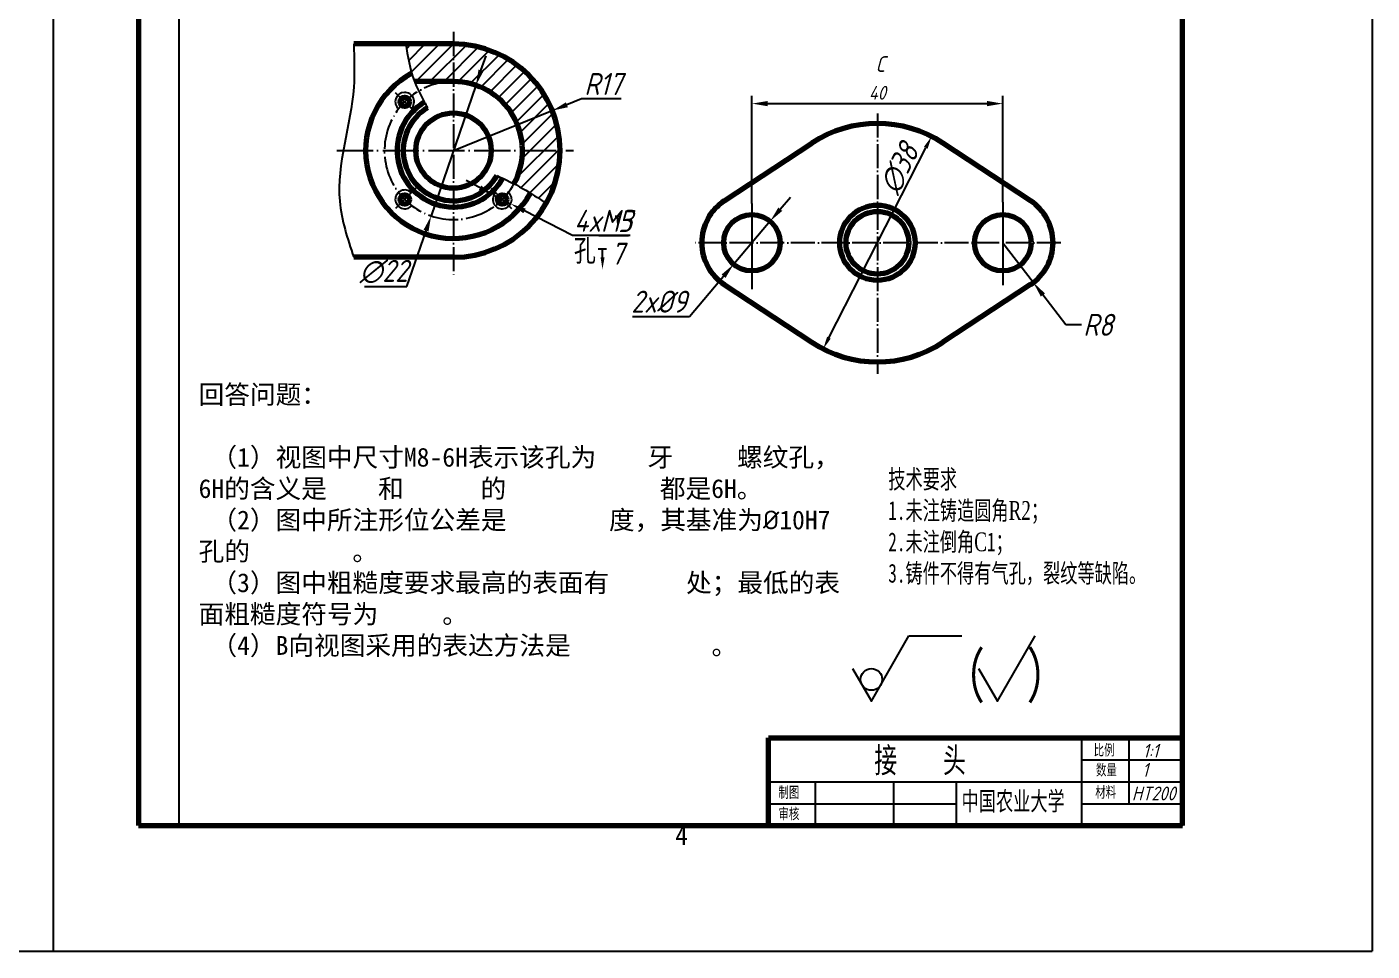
# Model space of a CAD drawing. Header units: millimetres. Extents: x 0 to 420, y 0 to 594.
# Drawn here: x 206 to 420.5, y 0 to 147.3 of the extents above; entities that cross this region are included whole.
import ezdxf

# ---------------------------------------------------------------- set-up
doc = ezdxf.new("R2010")
doc.units = ezdxf.units.MM
doc.header["$LTSCALE"] = 0.2
doc.linetypes.add('ACAD_ISO04W100', pattern=[30, 24, -3, 0, -3])
doc.layers.get('0').update_dxf_attribs({"lineweight": 70})
doc.layers.add('图框', color=130, linetype='Continuous', plot=False)
doc.layers.add('点画线', color=7, linetype='ACAD_ISO04W100', lineweight=25)
doc.layers.add('细实线', color=7, linetype='Continuous', lineweight=25)
doc.styles.add('song', font='', dxfattribs={"width": 0.7, "oblique": 15})
doc.styles.add('仿宋字、数字', font='', dxfattribs={"width": 0.67, "height": 3})
doc.styles.add('尺寸35', font='gbeitc.shx', dxfattribs={"height": 3.5})
doc.styles.add('尺寸文字', font='gbeitc.shx')
doc.styles.add('题目文本', font='', dxfattribs={"height": 3})
doc.styles.get('song').set_extended_font_data('SimSun')
doc.styles.get('仿宋字、数字').set_extended_font_data('FangSong')
doc.styles.get('题目文本').set_extended_font_data('SimSun')
doc.dimstyles.new('副本ISO-25', dxfattribs={"dimtxt": 2.2, "dimasz": 2.5, "dimexe": 1.25, "dimexo": 0, "dimtad": 1, "dimdec": 0, "dimdsep": 46, "dimtxsty": '尺寸文字', "dimcen": 2.5, "dimadec": 0, "dimazin": 0, "dimtfac": 1, "dimtdec": 0, "dimtmove": 0, "dimatfit": 3, "dimfxl": 1, "dimarcsym": 0})
doc.dimstyles.new('副本ISO-25$3', dxfattribs={"dimtxt": 3.5, "dimasz": 2.5, "dimexe": 1.25, "dimexo": 0, "dimtad": 1, "dimtoh": 1, "dimdec": 0, "dimtxsty": '尺寸文字', "dimcen": 2.5, "dimadec": 0, "dimazin": 0, "dimtfac": 1, "dimtdec": 0, "dimtmove": 0, "dimatfit": 3, "dimfxl": 1, "dimarcsym": 0})
doc.dimstyles.new('副本ISO-25$4', dxfattribs={"dimtxt": 3.5, "dimasz": 2.5, "dimexe": 1.25, "dimexo": 0, "dimtad": 1, "dimtih": 1, "dimtoh": 1, "dimdec": 0, "dimtxsty": '尺寸文字', "dimcen": 2.5, "dimadec": 0, "dimazin": 0, "dimtfac": 1, "dimtdec": 0, "dimtmove": 0, "dimatfit": 3, "dimfxl": 1, "dimarcsym": 0})
doc.dimstyles.new('图中尺寸$3', dxfattribs={"dimtxt": 2.5, "dimasz": 2, "dimexe": 1.5, "dimexo": 0, "dimgap": 0.5, "dimtad": 3, "dimtoh": 1, "dimdec": 0, "dimdsep": 46, "dimtxsty": '尺寸35', "dimcen": 2.2, "dimadec": 0, "dimazin": 0, "dimtfac": 1, "dimtdec": 0, "dimtmove": 0, "dimatfit": 2, "dimfxl": 1, "dimarcsym": 0})

# ---------------------------------------------------------------- blocks, each defined once
blk = doc.blocks.new('*D66')
at = {"layer": 'Defpoints', "color": 0, "transparency": 16777216}
for p in [(361.63, 135.11), (321.63, 119.17), (361.63, 119.39)]:
    blk.add_point(p, dxfattribs=at)
at = {"layer": '细实线', "color": 0, "lineweight": -2, "transparency": 16777216}
for p, q in [((321.63, 119.17), (321.63, 136.36)), ((324.13, 135.11), (359.13, 135.11)), ((361.63, 119.39), (361.63, 136.36))]:
    blk.add_line(p, q, dxfattribs=at)
at = {"layer": '细实线', "color": 0, "transparency": 16777216}
for points in [[(324.13, 135.53), (324.13, 134.7), (321.63, 135.11)], [(359.13, 135.53), (359.13, 134.7), (361.63, 135.11)]]:
    blk.add_solid(points, dxfattribs=at)
at = {"layer": '细实线', "color": 0, "transparency": 16777216, "insert": (341.63, 136.84), "char_height": 2.2, "attachment_point": 5, "style": '尺寸文字'}
blk.add_mtext('40', dxfattribs=at)
blk = doc.blocks.new('*D67')
at = {"layer": 'Defpoints', "color": 0, "transparency": 16777216}
for p in [(361.63, 112.93), (366.5, 106.58)]:
    blk.add_point(p, dxfattribs=at)
at = {"layer": '细实线', "color": 0, "lineweight": -2, "transparency": 16777216}
for p, q in [((361.63, 112.93), (366.5, 106.58)), ((371.67, 99.84), (368.02, 104.6)), ((374.17, 99.84), (371.67, 99.84))]:
    blk.add_line(p, q, dxfattribs=at)
at = {"layer": '细实线', "color": 0, "transparency": 16777216}
blk.add_solid([(368.35, 104.85), (367.69, 104.35), (366.5, 106.58)], dxfattribs=at)
at = {"layer": '细实线', "color": 0, "transparency": 16777216, "insert": (376.8, 99.84), "char_height": 3.5, "attachment_point": 5, "style": '尺寸文字'}
blk.add_mtext('R8', dxfattribs=at)
blk = doc.blocks.new('*D69')
at = {"layer": 'Defpoints', "color": 0, "transparency": 16777216}
for p in [(277.62, 138.02), (270.49, 117.21)]:
    blk.add_point(p, dxfattribs=at)
at = {"layer": '细实线', "color": 0, "lineweight": -2, "transparency": 16777216}
for p, q in [((278.43, 140.39), (279.24, 142.75)), ((277.62, 138.02), (270.49, 117.21)), ((266.63, 105.96), (269.68, 114.85)), ((259.88, 105.96), (266.63, 105.96))]:
    blk.add_line(p, q, dxfattribs=at)
at = {"layer": '细实线', "color": 0, "transparency": 16777216}
for points in [[(278.04, 140.52), (278.83, 140.25), (277.62, 138.02)], [(269.28, 114.98), (270.07, 114.71), (270.49, 117.21)]]:
    blk.add_solid(points, dxfattribs=at)
at = {"layer": '细实线', "color": 0, "transparency": 16777216, "insert": (262.94, 108.33), "char_height": 3.5, "attachment_point": 5, "style": '尺寸文字'}
blk.add_mtext('∅22', dxfattribs=at)
blk = doc.blocks.new('*D70')
at = {"layer": 'Defpoints', "color": 0, "transparency": 16777216}
for p in [(289.81, 133.99), (274.05, 127.62)]:
    blk.add_point(p, dxfattribs=at)
at = {"layer": '细实线', "color": 0, "lineweight": -2, "transparency": 16777216}
for p, q in [((294.45, 135.87), (292.13, 134.93)), ((300.76, 135.87), (294.45, 135.87)), ((274.05, 127.62), (289.81, 133.99))]:
    blk.add_line(p, q, dxfattribs=at)
at = {"layer": '细实线', "color": 0, "transparency": 16777216}
blk.add_solid([(291.98, 135.32), (292.29, 134.54), (289.81, 133.99)], dxfattribs=at)
at = {"layer": '细实线', "color": 0, "transparency": 16777216, "insert": (297.92, 138.24), "char_height": 3.5, "attachment_point": 5, "style": '尺寸文字'}
blk.add_mtext('R17', dxfattribs=at)
blk = doc.blocks.new('*D51')
at = {"layer": 'Defpoints', "color": 0, "transparency": 16777216}
for p in [(280.5, 120.53), (283.16, 119.15)]:
    blk.add_point(p, dxfattribs=at)
at = {"layer": '细实线', "color": 0, "lineweight": -2, "transparency": 16777216}
for p, q in [((278.28, 121.68), (276.06, 122.83)), ((280.5, 120.53), (283.16, 119.15)), ((293, 114.06), (285.38, 118)), ((302.22, 114.06), (293, 114.06))]:
    blk.add_line(p, q, dxfattribs=at)
at = {"layer": '细实线', "color": 0, "transparency": 16777216}
for points in [[(278.47, 122.05), (278.09, 121.31), (280.5, 120.53)], [(285.58, 118.37), (285.19, 117.63), (283.16, 119.15)]]:
    blk.add_solid(points, dxfattribs=at)
at = {"layer": '细实线', "color": 0, "transparency": 16777216, "insert": (297.92, 116.43), "char_height": 3.5, "attachment_point": 5, "style": '尺寸文字'}
blk.add_mtext('4xM3', dxfattribs=at)
blk = doc.blocks.new('*D52')
at = {"layer": 'Defpoints', "color": 0, "transparency": 16777216}
for p in [(324.54, 116.37), (318.72, 109.5)]:
    blk.add_point(p, dxfattribs=at)
at = {"layer": '细实线', "color": 0, "lineweight": -2, "transparency": 16777216}
for p, q in [((326.15, 118.28), (327.77, 120.18)), ((324.54, 116.37), (318.72, 109.5)), ((311.66, 101.17), (317.11, 107.59)), ((302.58, 101.17), (311.66, 101.17))]:
    blk.add_line(p, q, dxfattribs=at)
at = {"layer": '细实线', "color": 0, "transparency": 16777216}
for points in [[(325.84, 118.54), (326.47, 118.01), (324.54, 116.37)], [(316.79, 107.86), (317.42, 107.32), (318.72, 109.5)]]:
    blk.add_solid(points, dxfattribs=at)
at = {"layer": '细实线', "color": 0, "transparency": 16777216, "insert": (306.81, 103.54), "char_height": 3.5, "attachment_point": 5, "style": '尺寸文字'}
blk.add_mtext('2x%%c9', dxfattribs=at)
blk = doc.blocks.new('*D57')
at = {"layer": 'Defpoints', "color": 0, "transparency": 16777216}
for p in [(350.26, 129.86), (333, 96.01)]:
    blk.add_point(p, dxfattribs=at)
at = {"layer": '细实线', "color": 0, "lineweight": -2, "transparency": 16777216}
blk.add_line((333.91, 97.79), (349.35, 128.08), dxfattribs=at)
at = {"layer": '细实线', "color": 0, "transparency": 16777216}
for points in [[(349.06, 128.23), (349.65, 127.93), (350.26, 129.86)], [(333.61, 97.94), (334.2, 97.64), (333, 96.01)]]:
    blk.add_solid(points, dxfattribs=at)
at = {"layer": '细实线', "color": 0, "transparency": 16777216, "insert": (345.12, 124.74), "char_height": 3.5, "attachment_point": 5, "rotation": 62.9775, "style": '尺寸35'}
blk.add_mtext('∅38', dxfattribs=at)

msp = doc.modelspace()

# ---------------------------------------------------------------- hatches: boundary and pattern name
at = {"layer": '细实线'}
h = msp.add_hatch(dxfattribs=at)
h.set_pattern_fill('ANSI31', color=256, scale=0.5, style=0)
h.set_pattern_definition([(45, (192.2997, -309.8122), (-1.122532, 1.122532), [])])
h.paths.add_polyline_path([(274.05, 138.62, -0.414214), (285.05, 127.62), (291.05, 127.62, 0.414214), (274.05, 144.62)])
edge = h.paths.add_edge_path()
edge.add_line((274.05, 144.62), (266.44, 144.62))
edge.add_spline(control_points=[(266.44, 144.62), (266.77, 142.64), (267.11, 140.6), (267.83, 138.68), (267.85, 138.62)], knot_values=[0, 0, 0, 0, 5.958576, 6.16665, 6.16665, 6.16665, 6.16665], degree=3, periodic=0)
edge.add_line((267.85, 138.62), (274.05, 138.62))
edge.add_line((274.05, 138.62), (274.05, 144.62))
edge = h.paths.add_edge_path()
edge.add_arc((274.05, 127.62), 11, -28.7061, 0, ccw=False)
edge.add_spline(control_points=[(283.7, 122.33), (284.17, 122.09), (285.93, 121.15), (287.6, 120.03), (288.83, 119.2)], knot_values=[3.0022, 3.0022, 3.0022, 3.0022, 4.569692, 9.011202, 9.011202, 9.011202, 9.011202], degree=3, periodic=0)
edge.add_arc((274.05, 127.62), 17, 330.3279, 360)
edge.add_line((291.05, 127.62), (285.05, 127.62))

# ---------------------------------------------------------------- linework, layer by layer
at = {"color": 7}
for p, q in [((223.82, 258), (223.82, 20)), ((390.25, 20), (390.25, 258))]:
    msp.add_line(p, q, dxfattribs=at)
for p, q in [((274.05, 144.62), (258.14, 144.62)), ((274.05, 138.62), (267.85, 138.62)), ((317.23, 119.62), (331.18, 128.8)), ((366.03, 119.62), (352.08, 128.8)), ((274.05, 110.62), (258.14, 110.62)), ((317.23, 106.25), (331.18, 97.07)), ((366.03, 106.25), (352.08, 97.07)), ((324.25, 20), (324.25, 34)), ((324.25, 34), (390.25, 34)), ((223.82, 20), (390.25, 20))]:
    msp.add_line(p, q)
for centre, radius in [((266.28, 135.4), 0.75), ((274.05, 127.62), 6), ((266.28, 119.84), 0.75), ((281.83, 119.84), 0.75), ((341.63, 112.93), 6), ((321.63, 112.93), 4.5), ((341.63, 112.93), 5), ((361.63, 112.93), 4.5)]:
    msp.add_circle(centre, radius)
for centre, radius, start, end in [((274.05, 127.62), 17, 270, 90), ((274.05, 127.62), 14, 118.3356, 331.1028), ((274.05, 127.62), 11, 331.2939, 90), ((274.05, 127.62), 9, 120.9843, 330.7505), ((274.05, 127.62), 8, 121.1903, 330.2725), ((341.63, 112.93), 19, 56.633, 123.367), ((321.63, 112.93), 8, 123.367, 236.633), ((361.63, 112.93), 8, 303.367, 56.633), ((341.63, 112.93), 19, 236.633, 303.367)]:
    msp.add_arc(centre, radius, start, end)
at = {"layer": '图框'}
for p, q in [((210.25, 594), (210.25, 0)), ((420.5, 594), (420.5, 0))]:
    msp.add_line(p, q, dxfattribs=at)
msp.add_lwpolyline([(420.5, 594), (0, 594), (0, 0), (420.5, 0)], dxfattribs=at)
msp.add_lwpolyline([(230.25, 20), (390.25, 20), (390.25, 272.56), (230.25, 272.56)], close=True, dxfattribs=at)
at = {"layer": '点画线', "ltscale": 0.8}
for p, q in [((274.05, 146.54), (274.05, 107.89)), ((341.63, 133.54), (341.63, 92.01)), ((370.87, 112.93), (312.6, 112.93))]:
    msp.add_line(p, q, dxfattribs=at)
at = {"layer": '点画线'}
for p, q in [((268.05, 133.62), (264.82, 136.85)), ((268.05, 121.61), (264.82, 118.39)), ((280.06, 121.61), (283.29, 118.39))]:
    msp.add_line(p, q, dxfattribs=at)
at = {"layer": '点画线', "ltscale": 1.2}
msp.add_line((255.47, 127.62), (293.18, 127.62), dxfattribs=at)
at = {"layer": '点画线'}
msp.add_arc((274.05, 127.62), 11, 90, 331.2939, dxfattribs=at)
at = {"layer": '细实线'}
for p, q in [((321.63, 119.17), (321.63, 105.51)), ((361.63, 119.39), (361.63, 106.17)), ((299.81, 117.18), (300.7, 117.18)), ((300.27, 116.32), (300.27, 117.18)), ((297.24, 114.06), (301.94, 114.06)), ((297.12, 111.94), (298.46, 111.94)), ((297.81, 110.58), (297.81, 111.94)), ((346.67, 50.24), (355.07, 50.24)), ((374.25, 20), (374.25, 34)), ((381.75, 23.5), (381.75, 34)), ((374.25, 30.5), (390.25, 30.5)), ((324.25, 27), (374.25, 27)), ((331.75, 20), (331.75, 27)), ((344.25, 20), (344.25, 27)), ((354.25, 20), (354.25, 27)), ((374.25, 27), (390.25, 27)), ((324.25, 23.5), (354.25, 23.5)), ((374.25, 23.5), (390.25, 23.5))]:
    msp.add_line(p, q, dxfattribs=at)
for points in [[(337.67, 45.04), (340.67, 39.85), (346.67, 50.24)], [(357.77, 45.04), (360.77, 39.85), (366.77, 50.24)]]:
    msp.add_lwpolyline(points, dxfattribs=at)
msp.add_circle((340.67, 43.31), 1.73, dxfattribs=at)
for centre, start, end in [((266.28, 135.4), 315, 228.9096), ((266.28, 119.84), 45, 318.9096), ((281.83, 119.84), 135, 48.9096)]:
    msp.add_arc(centre, 1.5, start, end, dxfattribs=at)
for points in [[(258.14, 144.62), (258.14, 137.72), (255.91, 119.54), (258.14, 110.62)], [(281, 123.65), (285.08, 121.59), (288.83, 119.2)]]:
    msp.add_spline(points, degree=3, dxfattribs=at)
msp.add_open_spline([(266.44, 144.62), (266.77, 142.64), (267.31, 139.42), (268.94, 136.18), (269.73, 134.77), (269.91, 134.46)], degree=3, knots=[0, 0, 0, 0, 5.958576, 9.736232, 10.804739, 10.804739, 10.804739, 10.804739], dxfattribs=at)
for points in [[(300.06, 116.32), (300.48, 116.32), (300.27, 115.07)], [(297.5, 110.58), (298.13, 110.58), (297.81, 108.7)]]:
    msp.add_solid(points, dxfattribs=at)

# ---------------------------------------------------------------- texts
for s, height, style, p in [('C', 2.5, '尺寸文字', (341.33, 140.17)), ('1:1', 2.2, '尺寸文字', (383.95, 30.84)), ('1', 2.2, '尺寸文字', (383.86, 27.79)), ('HT200', 2.2, '尺寸文字', (382.22, 24.03)), ('4', 3, '题目文本', (309.39, 16.91))]:
    msp.add_text(s, height=height, dxfattribs=dict(at, style=style)).set_placement(p)
for s, height, style, width, p in [('（  ）', 7, 'song', 0.7, (352.08, 40.42)), ('接    头', 4, '仿宋字、数字', 0.67, (341.13, 28.46)), ('比例', 1.75, 'song', 0.7, (376.11, 31.2)), ('数量', 1.75, 'song', 0.7, (376.48, 28.02)), ('制图', 1.75, 'song', 0.7, (325.85, 24.45)), ('中国农业大学', 3, '仿宋字、数字', 0.67, (355.05, 22.42)), ('材料', 1.75, 'song', 0.7, (376.36, 24.48)), ('审核', 1.75, 'song', 0.7, (325.85, 21.03))]:
    msp.add_text(s, height=height, dxfattribs=dict(at, style=style, width=width)).set_placement(p)
at = {"layer": '细实线', "char_height": 3.5, "attachment_point": 5, "style": '尺寸文字'}
for s, insert in [('5', (301.35, 116.38)), ('{\\fHYSWLongFangSong|b0|i0|c134|p2;孔}', (295, 111.51)), ('7', (300.18, 111.18))]:
    msp.add_mtext(s, dxfattribs=dict(at, insert=insert))
at = {"layer": '细实线', "char_height": 3, "attachment_point": 1}
for s, insert, width, style in [('回答问题：\\P\\P （1）视图中尺寸M8-6H表示该孔为{\\L    }牙{\\L     }螺纹孔，6H的含义是{\\L    }和{\\L      }的{\\L            }都是6H。 \\P （2）图中所注形位公差是{\\L        }度，其基准为{\\fISOCPEUR|b0|i0|c0|p34;%%C}10H7孔的{\\L        }。\\P （3）图中粗糙度要求最高的表面有{\\L      }处；最低的表面粗糙度符号为{\\L     }。\\P （4）B向视图采用的表达方法是{\\L           }。', (233.42, 90.24), 104.3172, '题目文本'), ('技术要求\\P1.未注铸造圆角{\\fTimes New Roman|b0|i0|c134|p18;R2}；{\\fTimes New Roman|b0|i0|c134|p18;\\P}2.未注倒角{\\fTimes New Roman|b0|i0|c134|p18;C}1；\\P3.铸件不得有气孔，裂纹等缺陷。', (343.37, 76.75), 70.2067, '仿宋字、数字')]:
    msp.add_mtext(s, dxfattribs=dict(at, insert=insert, width=width, style=style))

# ---------------------------------------------------------------- dimensions: what is measured, and where the dimension line sits
at = {"layer": '细实线'}
for p1, p2, dimstyle, picture, middle in [((277.62, 138.02), (270.49, 117.21), '副本ISO-25$3', '*D69', (262.94, 105.96)), ((333, 96.01), (350.26, 129.86), '图中尺寸$3', '*D57', (347.13, 123.71))]:
    dim = msp.add_diameter_dim_2p(p1=p1, p2=p2, dimstyle=dimstyle, dxfattribs=at)
    dim.commit()
    dim.dimension.update_dxf_attribs({"geometry": picture, "text_midpoint": middle, "dimtype": 163})
for center, mpoint, picture, middle in [((274.05, 127.62), (289.81, 133.99), '*D70', (297.92, 138.24)), ((361.63, 112.93), (366.5, 106.58), '*D67', (376.8, 99.84))]:
    dim = msp.add_radius_dim(center=center, mpoint=mpoint, dimstyle='副本ISO-25$4', dxfattribs=at)
    dim.commit()
    dim.dimension.update_dxf_attribs({"geometry": picture, "text_midpoint": middle})
dim = msp.add_linear_dim(base=(361.63, 135.11), p1=(321.63, 119.17), p2=(361.63, 119.39), dimstyle='副本ISO-25', dxfattribs=at)
dim.commit()
dim.dimension.update_dxf_attribs({"geometry": '*D66', "text_midpoint": (341.63, 136.84)})
for p1, p2, text, picture, middle in [((280.5, 120.53), (283.16, 119.15), '4xM3', '*D51', (297.92, 114.06)), ((324.54, 116.37), (318.72, 109.5), '2x%%c9', '*D52', (306.81, 101.17))]:
    dim = msp.add_diameter_dim_2p(p1=p1, p2=p2, text=text, dimstyle='副本ISO-25$3', dxfattribs=at)
    dim.commit()
    dim.dimension.update_dxf_attribs({"geometry": picture, "text_midpoint": middle, "dimtype": 163})

doc.saveas('drawing.dxf')
